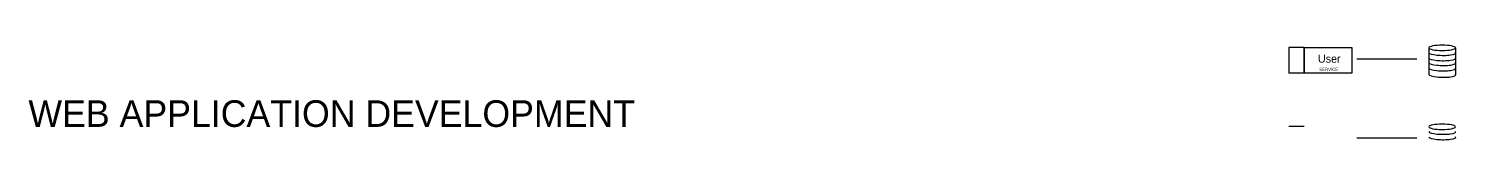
# Model space of a CAD drawing. Header units: inches. Extents: x -25140 to 50252, y 4601 to 15867.
# Drawn here: x 11716 to 50252, y 13304 to 15867 of the extents above; entities that cross this region are included whole.
import ezdxf

# ---------------------------------------------------------------- set-up
doc = ezdxf.new("R2010")
doc.units = ezdxf.units.IN
doc.header["$MEASUREMENT"] = 0
doc.layers.add('lines', color=100, linetype='Continuous')
doc.layers.add('Text', color=7, linetype='Continuous')

msp = doc.modelspace()

# ---------------------------------------------------------------- linework, layer by layer
at = {"layer": 'lines', "color": 90}
for p, q in [((46143, 15800), (45726, 15800)), ((45726, 15800), (45726, 15112)), ((46143, 15800), (46143, 15112)), ((46143, 15112), (45726, 15112)), ((46143, 13661), (45726, 13661))]:
    msp.add_line(p, q, dxfattribs=at)
at = {"layer": 'lines', "color": 0}
for p, q in [((47560, 15493), (49180, 15493)), ((47560, 13354), (49180, 13354))]:
    msp.add_line(p, q, dxfattribs=at)
at = {"layer": 'lines', "color": 6}
for p, q in [((49508, 15795), (49508, 15062)), ((50227, 15795), (50227, 15063))]:
    msp.add_line(p, q, dxfattribs=at)
at = {"layer": 'lines', "color": 1}
msp.add_lwpolyline([(46143, 15800), (47431, 15800), (47431, 15112), (46143, 15112)], close=True, dxfattribs=at)
at = {"layer": 'lines', "color": 6, "extrusion": (0, 0, -1)}
for centre in [(49868, 15795), (49868, 13656)]:
    msp.add_ellipse(centre, major_axis=(359, 0), ratio=0.200024, dxfattribs=at)
at = {"layer": 'lines', "color": 6}
for centre in [(49870, 15662), (49870, 15518), (49870, 15388), (49870, 15242), (49870, 15069), (49870, 13524), (49872, 13379)]:
    msp.add_ellipse(centre, major_axis=(-362, 6), ratio=0.19691, start_param=0.067539, end_param=3.327393, dxfattribs=at)

# ---------------------------------------------------------------- texts
at = {"layer": 'Text', "color": 1, "attachment_point": 1}
for s, insert, char_height, width in [('{\\fTw Cen MT|b0|i0|c0|p34;\\C4;User}', (46515, 15608), 216, 1082.53), ('{\\fTw Cen MT|b0|i0|c0|p34;SERVICE}', (46552, 15254), 84, 1082.53), ('{\\fTw Cen MT|b0|i0|c0|p34;\\C2;WEB APPLICATION DEVELOPMENT}', (11712, 14374), 720, 19480)]:
    msp.add_mtext(s, dxfattribs=dict(at, insert=insert, char_height=char_height, width=width))

doc.saveas('drawing.dxf')
